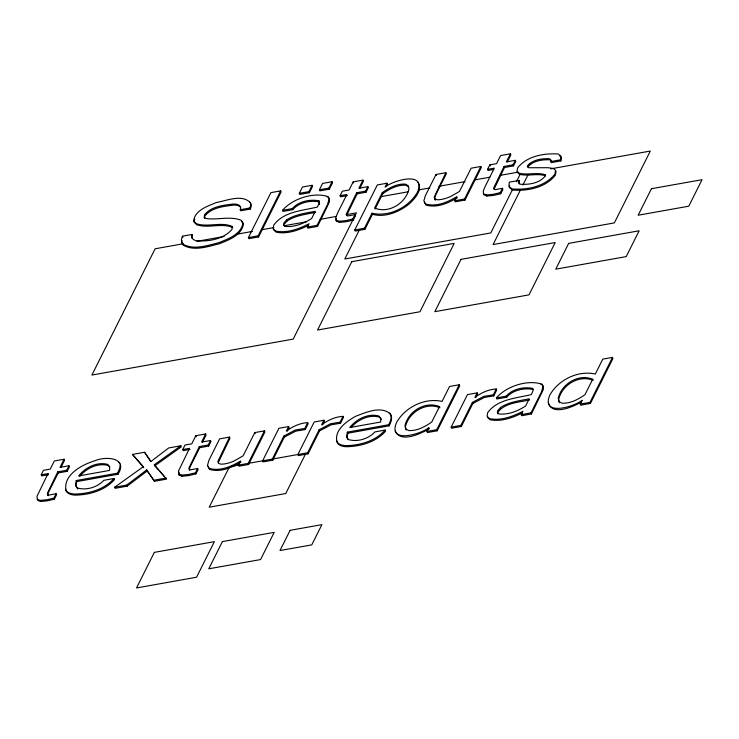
<?xml version="1.0" encoding="UTF-8"?>
<svg xmlns="http://www.w3.org/2000/svg" width="739" height="739" viewBox="0 0 739 739"><rect width="100%" height="100%" fill="white"/><g stroke="black" fill="none" stroke-linecap="round" stroke-linejoin="round"><path stroke-width="1.11" d="M559.478 155.79L561.307 157.195L560.809 160.917L551.155 162.645L550.786 159.726L549.253 158.7C541.816 158.432 532.939 159.661 527.72 165.444L527.332 166.94L528.69 167.735L548.153 167.707L553.345 168.474L555.636 170.478L554.85 174.182C545.003 186.607 526.972 190.311 511.859 188.87L508.922 186.413L509.291 182.163L519.12 180.408L519.157 183.937M329.114 198.505L327.626 204.306L317.096 225.321L317.548 226.411L307.84 228.148L307.387 227.058L309.041 223.751C298.907 228.914 287.185 233.404 275.693 231.076L273.208 228.813L273.707 225.229C283.342 211.502 302.565 210.689 317.41 207.031L319.063 203.327L318.962 200.842C310.066 199.003 298.482 201.304 292.348 208.592L282.51 210.347L282.963 211.428L292.792 209.673C298.935 202.394 310.519 200.084 319.414 201.932L319.507 204.407M543.017 386.063L541.53 391.864L531.008 412.879L531.452 413.969L521.743 415.706L521.291 414.616L522.944 411.318C512.811 416.473 501.088 420.962 489.597 418.634L487.121 416.38L487.611 412.787C497.255 399.06 516.469 398.256 531.323 394.589L532.967 390.885L532.874 388.409C523.979 386.562 512.395 388.871 506.252 396.15L496.423 397.905L496.876 398.995L506.705 397.24C512.838 389.952 524.422 387.652 533.327 389.49M509.559 185.378L509.374 187.494L512.312 189.96C527.424 191.392 545.447 187.697 555.303 175.272L556.088 171.568M120.115 464.877L119.783 468.018L117.63 473.145L118.083 474.226L76.699 481.616L75.932 486.216L77.771 489.042M560.809 160.917L560.855 156.114L558.111 153.998C543.969 153.056 527.064 156.068 517.743 167.688L516.94 171.282L519.046 173.194C527.591 175.365 536.902 171.947 545.179 174.737L545.631 175.817C537.355 173.037 528.043 176.445 519.499 174.284L517.392 172.363M497.846 413.849L498.16 411.789C505.652 402.626 518.907 402.441 529.641 399.938M117.63 473.145L76.246 480.535L75.48 485.135L77.318 487.952C86.361 490.668 97.493 487.278 103.829 480.322L114.065 478.493L114.508 479.583C104.809 490.576 89.391 494.936 75.11 495.13A25.791 11.261 -22.6 0 1 66.39 491.426L65.503 488.922M385.148 430.089C375.44 441.091 360.032 445.451 345.741 445.635A25.791 11.261 -22.6 0 1 337.021 441.931C333.834 430.144 346.887 421.036 355.958 416.149C366.221 412.27 380.991 405.591 390.469 413.942C392.141 417.572 390.368 421.452 388.714 424.74L347.33 432.13L346.573 436.731L348.402 439.548C357.445 442.273 368.576 438.874 374.913 431.918L385.148 430.089L385.601 431.179C375.892 442.171 360.484 446.532 346.194 446.726A25.791 11.261 -22.6 0 1 337.474 443.021L336.587 440.518M347.33 432.13L347.783 433.211L347.025 437.811L348.245 439.696M240.702 207.548A15.537 6.79 -22.6 0 0 233.312 205.156C223.381 206.412 211.465 207.585 204.869 216.047L204.481 218.328L204.417 214.957C211.012 206.495 222.929 205.322 232.859 204.075A15.537 6.79 -22.6 0 1 240.221 209.71L240.683 210.791L250.392 209.063L251.232 206.181L250.909 203.807L249.496 201.95M519.12 180.408L518.704 182.847L520.348 184.242C528.81 184.805 539.101 183.355 544.846 176.501L545.179 174.737M204.029 217.238L206.015 218.504C217.608 220.25 229.866 215.797 241.053 220.231L242.992 222.892C241.265 234.328 228.296 238.854 218.91 242.651C207.511 245.459 193.766 250.392 182.829 244.101L181.582 241.949L181.452 239.297L182.422 236.184L192.085 234.466L191.66 236.711L192.158 238.485L195.465 240.711C208.102 241.847 223.335 239.454 232 229.386L232.332 226.467C221.164 221.515 208.001 227.603 196.343 223.705L193.646 221.1C194.745 210.107 207.705 206.255 216.204 202.541C226.642 200.805 241.736 193.757 250.456 202.717L250.78 205.091L249.939 207.973L250.392 209.063M192.112 237.801L192.085 234.466M194.68 219.058L194.098 222.18L196.796 224.785C208.453 228.693 221.617 222.605 232.785 227.557M218.319 462.512L229.986 438.181L229.533 437.091L219.64 438.855L208.98 460.148L207.511 465.2L209.128 468.332C219.945 471.584 231.335 466.558 240.544 460.997L238.475 465.117L238.928 466.207L248.646 464.471L264.931 431.936L264.479 430.855L254.77 432.592L243.113 455.852L233.977 461.044A17.145 7.492 -22.6 0 1 221.026 464.166L218.522 463.427L217.866 461.432L229.533 437.091M346.72 215.243L357.113 193.821L356.66 192.731L365.62 191.133L367.874 186.634L358.905 188.242L362.969 180.131L353.196 181.877L349.141 189.978L342.351 191.198L340.106 195.687L340.559 196.777L347.339 195.567M494.16 188.916L504.552 167.494L504.1 166.404L513.069 164.806L515.314 160.308L506.354 161.915L510.409 153.804L500.636 155.55L496.58 163.652L489.8 164.871L487.546 169.36L487.999 170.45L493.652 169.443M41.208 474.817L47.989 473.607L48.441 474.687L41.661 475.898L41.208 474.817L43.462 470.318L50.243 469.108L54.307 460.997L64.071 459.252L64.524 460.342L60.977 467.436M47.989 473.607L36.95 496.386L37.587 500.294L40.553 501.485L47.157 500.876L54.39 499.185L56.58 494.825L56.127 493.735L48.959 495.075L47.656 494.659L47.379 493.282L57.762 471.861L66.732 470.253L68.986 465.764L60.016 467.362L64.071 459.252M57.762 471.861L58.215 472.942L48.82 491.712L47.832 494.373L48.109 495.749L47.656 494.659M37.135 499.204L40.1 500.395L46.705 499.795L53.938 498.095L56.127 493.735M58.215 472.942L67.184 471.343L69.438 466.845L68.986 465.764M118.083 474.226C128.281 457.58 105.88 456.102 95.46 460.554C82.519 464.443 63.129 474.41 65.937 490.336M248.406 237.588L270.917 192.63L280.635 190.893L281.088 191.983L258.576 236.942L248.858 238.679L248.406 237.588L258.123 235.852L280.635 190.893M299.286 193.359L302.463 187.032L312.117 185.304L312.569 186.385L309.401 192.722L299.738 194.449L299.286 193.359L308.948 191.641L312.117 185.304M189.969 449.423L183.18 450.633L182.727 449.543L184.981 445.044L191.761 443.834L195.826 435.733L205.599 433.987L206.052 435.077L202.495 442.162M319.405 189.766L322.583 183.438L332.07 181.739L332.513 182.829L329.345 189.166L319.858 190.856L319.405 189.766L328.892 188.075L332.07 181.739M205.599 433.987L201.535 442.088L210.504 440.49L208.25 444.989L199.29 446.587L188.898 468.018L189.175 469.394L190.486 469.81L197.646 468.471L198.098 469.551L195.918 473.911L188.676 475.611L182.071 476.221L179.106 475.02L178.468 471.112L189.517 448.333L182.727 449.543M199.29 446.587L199.733 447.677L190.339 466.448L189.35 469.099L189.627 470.475M317.548 226.411L329.372 202.107L329.566 199.595L328.301 196.694C313.696 191.715 292.487 198.597 282.51 210.347M199.733 447.677L208.703 446.079L210.957 441.58L210.504 440.49M178.653 473.939L181.618 475.131L188.233 474.521L195.465 472.831L197.646 468.471M356.66 192.731L346.268 214.162L346.545 215.539L347.857 215.954L355.016 214.615L355.468 215.696L353.288 220.056L346.055 221.755L339.441 222.365L336.476 221.173L336.023 220.083L335.839 217.266L337.621 212.971L346.887 194.477L340.106 195.687M359.865 188.316L363.422 181.221L362.969 180.131M357.113 193.821L366.073 192.223L368.327 187.724L367.874 186.634M336.023 220.083L338.989 221.275L345.603 220.665L352.836 218.975L355.016 214.615M353.344 219.003L293.198 339.099L91.895 375.052L155.116 248.784L183.392 243.741M354.369 216.952L356.429 212.841L346.249 214.661M228.979 467.75L209.22 507.203L285.744 493.532L305.493 454.088M387.014 183.217L385.093 187.069C393.12 180.353 426.68 170.487 417.359 192.343C408.584 207.456 389.204 217.201 371.994 213.229L372.447 214.31L364.918 229.33L355.21 231.067L354.757 229.986L377.306 184.953L387.014 183.217L387.467 184.307L386.506 186.228M359.154 230.346L344.808 258.992L490.788 232.933L512.312 189.96M364.918 229.33L364.466 228.249L371.994 213.229M382.34 192.556L374.599 208.019C388.612 213.94 405.628 203.41 408.953 189.045L408.242 185.683L405.212 184.094C396.778 183.651 389.065 187.909 382.34 192.556L382.793 193.636L375.052 209.1M248.646 464.471L248.193 463.381L264.479 430.855M272.783 460.157L272.331 459.067L283.868 436.047L295.277 430.052L304.773 428.463L307.692 422.643C299.886 423.059 292.626 426.523 286.372 431.04L288.626 426.542L278.908 428.278L262.622 460.803L263.075 461.893L272.783 460.157L284.312 437.137L295.729 431.142L305.225 429.553L308.145 423.724L307.692 422.643M287.277 431.225L289.078 427.632L288.626 426.542M435.992 174.478L425.331 195.761L423.863 200.814L425.47 203.946C436.296 207.197 447.677 202.172 456.887 196.611L454.827 200.731L455.279 201.821L464.988 200.084L481.283 167.559L480.83 166.469L471.112 168.206L459.464 191.466L450.319 196.657A17.145 7.492 -22.6 0 1 437.377 199.779L434.865 199.04L434.218 197.045L445.876 172.704L435.992 174.478L436.444 175.559M308.08 453.857L307.627 452.767L319.156 429.747L330.573 423.752L340.069 422.163L342.988 416.343C335.173 416.759 327.922 420.214 321.668 424.74L323.913 420.242L314.204 421.978L297.909 454.503L298.362 455.593L308.08 453.857L319.608 430.828L331.026 424.842L340.522 423.253L343.441 417.424L342.988 416.343M322.564 424.925L324.366 421.332L323.913 420.242M464.988 200.084L464.535 198.994L480.83 166.469M504.1 166.404L493.707 187.835L493.994 189.212L495.296 189.627L502.465 188.288L502.908 189.378L500.728 193.729L493.495 195.429L486.881 196.038L483.925 194.847L483.472 193.757L483.288 190.939L485.07 186.644L494.326 168.15L487.546 169.36M507.314 161.989L510.861 154.894L510.409 153.804M504.552 167.494L513.522 165.896L515.767 161.398L515.314 160.308M483.472 193.757L486.428 194.948L493.042 194.339L500.275 192.648L502.465 188.288M347.783 433.211L389.167 425.821C390.82 422.532 392.594 418.653 390.922 415.032L389.167 413.119M516.404 181.776L520.505 173.591M520.33 190.154L493.089 244.554L614.349 222.901L650.32 151.052L550.601 168.862M522.898 185.018L528.043 174.755M427.022 431.447L428.943 427.604C420.888 434.246 387.208 444.213 396.64 422.302C405.369 407.087 424.805 397.499 442.061 401.406L449.534 386.488L459.252 384.76L459.695 385.841L437.183 430.8L427.475 432.537L427.022 431.447L436.731 429.719L459.252 384.76M439.456 406.616L431.724 422.052C424.999 426.745 417.239 430.985 408.769 430.56L405.72 428.989L404.981 425.627C408.307 411.189 425.387 400.741 439.456 406.616L439.908 407.706C425.84 401.822 408.759 412.279 405.434 426.717L406.173 430.08M477.163 392.88L474.909 397.37C481.163 392.852 488.424 389.398 496.239 388.973L496.682 390.063L493.772 395.892L484.276 397.471L472.858 403.466L461.33 426.495L451.612 428.223L451.159 427.142L467.454 394.608L477.163 392.88L477.616 393.961L475.814 397.564M461.33 426.495L460.877 425.405L472.406 402.376L483.823 396.39L493.319 394.802L496.239 388.973M531.452 413.969L543.276 389.665L543.47 387.153L542.204 384.262C527.609 379.283 506.391 386.155 496.423 397.905M580.263 404.085L582.193 400.242C574.138 406.884 540.449 416.851 549.881 394.931C558.619 379.726 578.055 370.128 595.311 374.045L602.784 359.126L612.492 357.39L612.945 358.48L590.433 403.439L580.715 405.175L580.263 404.085L589.981 402.358L612.492 357.39M592.696 379.255L584.974 394.691C578.24 399.383 570.48 403.623 562.019 403.198L558.961 401.628L558.231 398.266C561.548 383.827 578.637 373.38 592.696 379.255L593.149 380.345C579.09 374.461 562 384.908 558.684 399.356L559.414 402.709M286.63 219.908L283.804 223.141L283.49 225.201L285.051 226.393C294.473 227.427 303.849 223.474 311.664 218.504L315.285 211.289C305.503 213.174 295.157 214.375 286.63 219.908L287.083 220.998L284.256 224.231M500.534 407.466L497.707 410.699L497.393 412.759L498.954 413.951C508.377 414.985 517.753 411.041 525.568 406.071L529.189 398.848C519.406 400.732 509.069 401.942 500.534 407.466L500.987 408.556M528.163 166.534C533.392 160.751 542.269 159.513 549.705 159.79L551.239 160.816M79.766 476.295C86.334 468.23 97.825 462.669 108.199 465.478L109.501 467.02M351.515 427.142C358.073 419.503 369.269 414.339 379.283 417.073L381.241 419.382M114.065 478.493C104.356 489.495 88.939 493.846 74.657 494.04A25.791 11.261 -22.6 0 1 65.937 490.336M146.738 469.902L147.181 470.983L127.182 486.16L115.108 488.313L114.656 487.223L126.729 485.07L146.738 469.902L154.488 481.283L166.617 479.112L154.349 464.72L180.843 445.783L181.295 446.873L154.802 465.81L158.497 469.967M114.656 487.223L143.375 466.688L132.503 454.42L144.576 452.268L150.959 461.45L168.658 447.963L180.843 445.783M382.793 193.636C389.518 188.999 397.231 184.741 405.665 185.175L408.695 186.764M429.396 428.685C421.018 433.488 400.556 443.677 395.236 430.855M581.75 401.859C573.621 406.478 552.098 416.547 548.356 402.644M457.339 197.701C448.13 203.262 436.749 208.278 425.923 205.036L424.315 201.904M240.997 462.078C231.787 467.648 220.398 472.664 209.58 469.422L207.964 466.291M287.083 220.998C295.609 215.465 305.955 214.255 315.729 212.37M308.496 225.349C298.639 230.254 287.249 234.429 276.146 232.157L273.661 229.903M522.399 412.907C512.543 417.812 501.153 421.997 490.049 419.724L487.574 417.461M240.23 209.71L249.939 207.973M550.703 161.564L560.365 159.836M381.213 196.602L408.371 191.752M418.551 189.932L429.867 187.909M438.92 186.293L464.951 181.646M475.131 179.826L489.846 177.203M500.026 175.383L518.131 172.15M196.962 241.32L224.102 236.471M236.545 234.245L252.378 231.418M261.43 229.811L273.864 227.584M284.044 225.764L306.667 221.728M320.236 219.307L336.069 216.481M307.387 227.058L317.096 225.321M454.827 200.731L464.535 198.994M354.757 229.986L364.466 228.249M154.035 480.193L166.164 478.031M231.732 466.337L248.193 463.381M248.618 463.325L272.331 459.067M273.375 458.901L307.627 452.767M451.159 427.142L460.877 425.405M521.291 414.616L531.008 412.879M372.447 214.31C385.213 217.82 398.801 212.084 408.852 204.25C414.468 199.234 422.976 190.052 418.015 182.311M327.007 196.602L328.753 197.784M540.911 384.169L542.657 385.342M118.665 462.161L119.838 463.436M159.975 471.63L164.4 476.618M143.819 467.769L132.503 454.42M241.505 221.312L243.445 223.982C241.708 235.408 228.748 239.944 219.363 243.741C207.964 246.549 194.218 251.482 183.281 245.182L182.034 243.039L181.905 240.387M147.181 470.983L154.488 481.283M150.774 461.616L144.576 452.268M529.512 163.439L529.955 164.52M513.069 164.806L513.522 165.896M589.981 402.358L590.433 403.439M489.8 164.871L490.243 165.952M500.275 192.648L500.728 193.729M486.428 194.948L486.881 196.038M445.876 172.704L446.328 173.794L435.825 194.773L434.671 198.135L435.317 200.121L434.865 199.04M506.252 396.15L506.705 397.24M493.319 394.802L493.772 395.892M472.406 402.376L472.858 403.466M365.62 191.133L366.073 192.223M353.196 181.877L353.648 182.967M352.836 218.975L353.288 220.056M436.731 429.719L437.183 430.8M328.892 188.075L329.345 189.166M338.989 221.275L339.441 222.365M318.962 200.842L319.414 201.932M308.948 191.641L309.401 192.722M388.714 424.74L389.167 425.821M292.348 208.592L292.792 209.673M340.069 422.163L340.522 423.253M258.123 235.852L258.576 236.942M319.156 429.747L319.608 430.828M304.773 428.463L305.225 429.553M283.868 436.047L284.312 437.137M182.422 236.184L182.875 237.274M254.77 432.592L255.214 433.673M208.25 444.989L208.703 446.079M195.826 435.733L196.278 436.814M195.465 472.831L195.918 473.911M181.618 475.131L182.071 476.221M154.349 464.72L154.802 465.81M126.729 485.07L127.182 486.16M76.246 480.535L76.699 481.616M66.732 470.253L67.184 471.343M53.938 498.095L54.39 499.185M40.1 500.395L40.553 501.485M336.291 218.347L336.476 221.173M178.921 472.203L179.106 475.02M109.695 466.706L109.566 470.42L78.648 475.944C85.262 467.501 97.012 461.487 107.746 464.388L109.695 466.706M380.788 418.302L380.659 422.015L349.732 427.539C356.346 419.096 368.096 413.092 378.839 415.983L380.788 418.302M154.349 552.366L136.53 587.948L196.565 577.224L214.384 541.65L154.349 552.366M351.773 261.68L317.539 330.037L419.964 311.756L454.189 243.39L351.773 261.68M222.402 541.604L208.777 568.808L260.571 559.562L274.197 532.357L222.402 541.604M290.122 530.325L279.989 550.546L311.775 544.874L321.908 524.644L290.122 530.325M461.025 259.352L434.828 311.673L529.004 294.861L555.201 242.54L461.025 259.352M568.67 243.371L555.746 269.181L626.219 256.599L639.152 230.78L568.67 243.371M651.428 188.722L638.154 215.234L688.776 206.19L702.05 179.688L651.428 188.722"/></g></svg>
